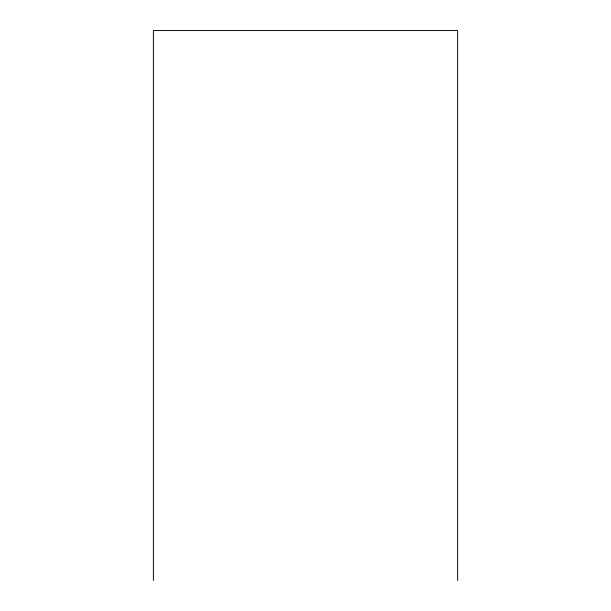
<?xml version="1.0" encoding="UTF-8"?>
<svg xmlns="http://www.w3.org/2000/svg" width="611" height="611" viewBox="0 0 611 611"><rect width="100%" height="100%" fill="white"/><g stroke="black" fill="none" stroke-linecap="round" stroke-linejoin="round"><path stroke-width="0.92" d="M457.631 580.45L457.631 30.55L153.369 30.55L153.369 580.45"/></g></svg>
